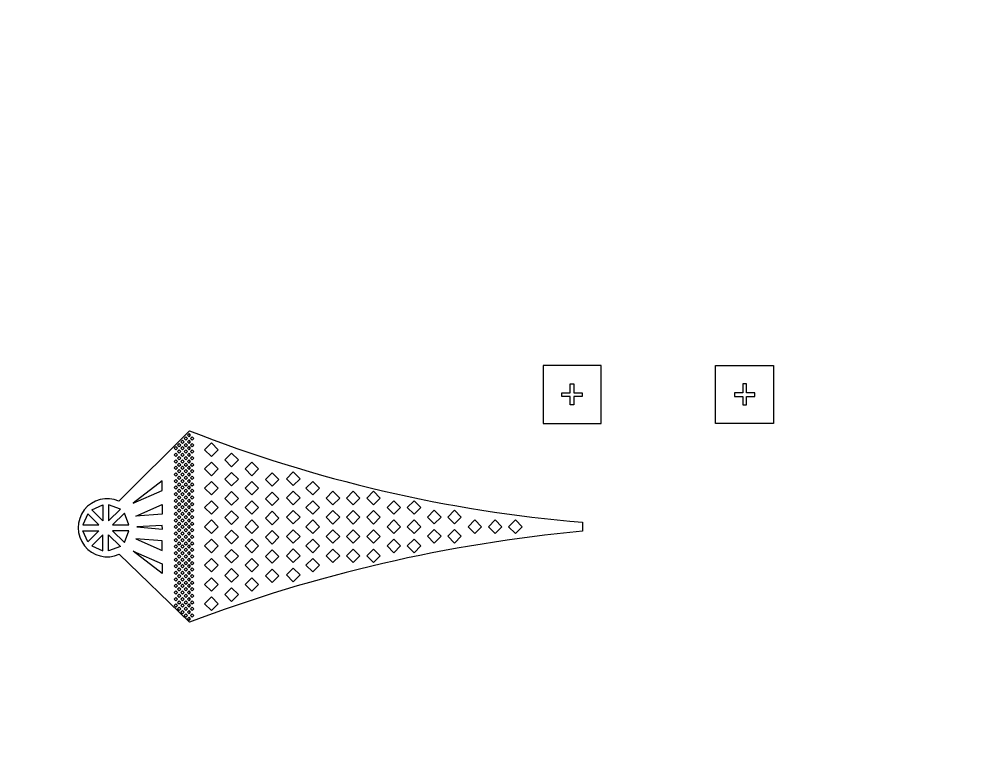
# Model space of a CAD drawing. Extents: x -351702 to -45035, y -35391 to 217623.
# Drawn here: x -256651 to -239933, y 10454 to 22954 of the extents above; entities that cross this region are included whole.
import ezdxf

# ---------------------------------------------------------------- set-up
doc = ezdxf.new("R2010")
doc.units = 13
doc.layers.add('Control', color=80, linetype='Continuous')

msp = doc.modelspace()

# ---------------------------------------------------------------- linework, layer by layer
at = {"layer": 'Control'}
for p, q in [((-254931.269, 14638.957), (-253714.767, 15855.213)), ((-253714.54, 12548.871), (-254928.192, 13722.291))]:
    msp.add_line(p, q, dxfattribs=at)
for points in [[(-247606.232, 15980.701), (-246606.232, 15980.701), (-246606.232, 16980.701), (-247606.232, 16980.701)], [(-243632.44, 15980.701), (-244632.44, 15980.701), (-244632.44, 16980.701), (-243632.44, 16980.701)], [(-253778.409, 15692.883), (-253750.125, 15721.168), (-253778.409, 15749.452), (-253806.693, 15721.168)], [(-253722.039, 15749.551), (-253693.755, 15777.835), (-253722.039, 15806.119), (-253750.323, 15777.835)], [(-253665.272, 15692.883), (-253636.988, 15721.168), (-253665.272, 15749.452), (-253693.556, 15721.168)], [(-253948.313, 15523.276), (-253920.029, 15551.561), (-253948.313, 15579.845), (-253976.597, 15551.561)], [(-253891.546, 15579.746), (-253863.262, 15608.03), (-253891.546, 15636.315), (-253919.83, 15608.03)], [(-253835.176, 15636.414), (-253806.892, 15664.698), (-253835.176, 15692.982), (-253863.46, 15664.698)], [(-253835.176, 15523.276), (-253806.892, 15551.561), (-253835.176, 15579.845), (-253863.46, 15551.561)], [(-253778.409, 15579.746), (-253750.125, 15608.03), (-253778.409, 15636.315), (-253806.693, 15608.03)], [(-253722.039, 15636.414), (-253693.755, 15664.698), (-253722.039, 15692.982), (-253750.323, 15664.698)], [(-253722.039, 15523.276), (-253693.755, 15551.561), (-253722.039, 15579.845), (-253750.323, 15551.561)], [(-253665.272, 15579.746), (-253636.988, 15608.03), (-253665.272, 15636.315), (-253693.556, 15608.03)], [(-253336.26, 15643.665), (-253452.903, 15527.021), (-253336.26, 15410.378), (-253219.616, 15527.021)], [(-253948.313, 15410.139), (-253920.029, 15438.424), (-253948.313, 15466.708), (-253976.597, 15438.424)], [(-253891.546, 15466.609), (-253863.262, 15494.893), (-253891.546, 15523.178), (-253919.83, 15494.893)], [(-253891.546, 15353.472), (-253863.262, 15381.756), (-253891.546, 15410.041), (-253919.83, 15381.756)], [(-253835.176, 15410.139), (-253806.892, 15438.424), (-253835.176, 15466.708), (-253863.46, 15438.424)], [(-253778.409, 15466.609), (-253750.125, 15494.893), (-253778.409, 15523.178), (-253806.693, 15494.893)], [(-253778.409, 15353.472), (-253750.125, 15381.756), (-253778.409, 15410.041), (-253806.693, 15381.756)], [(-253722.039, 15410.139), (-253693.755, 15438.424), (-253722.039, 15466.708), (-253750.323, 15438.424)], [(-253665.272, 15466.609), (-253636.988, 15494.893), (-253665.272, 15523.178), (-253693.556, 15494.893)], [(-253665.272, 15353.472), (-253636.988, 15381.756), (-253665.272, 15410.041), (-253693.556, 15381.756)], [(-252986.329, 15467.369), (-253102.973, 15350.725), (-252986.329, 15234.082), (-252869.686, 15350.725)], [(-253948.313, 15297.002), (-253920.029, 15325.287), (-253948.313, 15353.571), (-253976.597, 15325.287)], [(-253948.313, 15183.865), (-253920.029, 15212.149), (-253948.313, 15240.434), (-253976.597, 15212.149)], [(-253891.546, 15240.335), (-253863.262, 15268.619), (-253891.546, 15296.903), (-253919.83, 15268.619)], [(-253835.176, 15297.002), (-253806.892, 15325.287), (-253835.176, 15353.571), (-253863.46, 15325.287)], [(-253835.176, 15183.865), (-253806.892, 15212.149), (-253835.176, 15240.434), (-253863.46, 15212.149)], [(-253778.409, 15240.335), (-253750.125, 15268.619), (-253778.409, 15296.903), (-253806.693, 15268.619)], [(-253722.039, 15297.002), (-253693.755, 15325.287), (-253722.039, 15353.571), (-253750.323, 15325.287)], [(-253722.039, 15183.865), (-253693.755, 15212.149), (-253722.039, 15240.434), (-253750.323, 15212.149)], [(-253665.272, 15240.335), (-253636.988, 15268.619), (-253665.272, 15296.903), (-253693.556, 15268.619)], [(-253336.26, 15311.446), (-253452.903, 15194.802), (-253336.26, 15078.159), (-253219.616, 15194.802)], [(-252636.399, 15311.446), (-252753.043, 15194.802), (-252636.399, 15078.159), (-252519.756, 15194.802)], [(-253948.313, 15070.728), (-253920.029, 15099.012), (-253948.313, 15127.297), (-253976.597, 15099.012)], [(-253891.546, 15127.198), (-253863.262, 15155.482), (-253891.546, 15183.766), (-253919.83, 15155.482)], [(-253891.546, 15014.061), (-253863.262, 15042.345), (-253891.546, 15070.629), (-253919.83, 15042.345)], [(-253835.176, 15070.728), (-253806.892, 15099.012), (-253835.176, 15127.297), (-253863.46, 15099.012)], [(-253778.409, 15127.198), (-253750.125, 15155.482), (-253778.409, 15183.766), (-253806.693, 15155.482)], [(-253778.409, 15014.061), (-253750.125, 15042.345), (-253778.409, 15070.629), (-253806.693, 15042.345)], [(-253722.039, 15070.728), (-253693.755, 15099.012), (-253722.039, 15127.297), (-253750.323, 15099.012)], [(-253665.272, 15127.198), (-253636.988, 15155.482), (-253665.272, 15183.766), (-253693.556, 15155.482)], [(-253665.272, 15014.061), (-253636.988, 15042.345), (-253665.272, 15070.629), (-253693.556, 15042.345)], [(-252986.329, 15135.15), (-253102.973, 15018.506), (-252986.329, 14901.863), (-252869.686, 15018.506)], [(-252286.469, 15129.125), (-252403.112, 15012.481), (-252286.469, 14895.838), (-252169.825, 15012.481)], [(-251921.351, 15142.759), (-252037.995, 15026.116), (-251921.351, 14909.472), (-251804.708, 15026.116)], [(-254686.526, 14604.981), (-254185.183, 14823.139), (-254185.323, 14987.529)], [(-253948.313, 14957.591), (-253920.029, 14985.875), (-253948.313, 15014.16), (-253976.597, 14985.875)], [(-253948.313, 14844.454), (-253920.029, 14872.738), (-253948.313, 14901.022), (-253976.597, 14872.738)], [(-253891.546, 14900.924), (-253863.262, 14929.208), (-253891.546, 14957.492), (-253919.83, 14929.208)], [(-253835.176, 14957.591), (-253806.892, 14985.875), (-253835.176, 15014.16), (-253863.46, 14985.875)], [(-253835.176, 14844.454), (-253806.892, 14872.738), (-253835.176, 14901.022), (-253863.46, 14872.738)], [(-253778.409, 14900.924), (-253750.125, 14929.208), (-253778.409, 14957.492), (-253806.693, 14929.208)], [(-253722.039, 14957.591), (-253693.755, 14985.875), (-253722.039, 15014.16), (-253750.323, 14985.875)], [(-253722.039, 14844.454), (-253693.755, 14872.738), (-253722.039, 14901.022), (-253750.323, 14872.738)], [(-253665.272, 14900.924), (-253636.988, 14929.208), (-253665.272, 14957.492), (-253693.556, 14929.208)], [(-253336.26, 14979.227), (-253452.903, 14862.583), (-253336.26, 14745.94), (-253219.616, 14862.583)], [(-252636.399, 14979.227), (-252753.043, 14862.583), (-252636.399, 14745.94), (-252519.756, 14862.583)], [(-251586.608, 14979.227), (-251703.252, 14862.583), (-251586.608, 14745.94), (-251469.965, 14862.583)], [(-253948.313, 14731.317), (-253920.029, 14759.601), (-253948.313, 14787.885), (-253976.597, 14759.601)], [(-253891.546, 14787.787), (-253863.262, 14816.071), (-253891.546, 14844.355), (-253919.83, 14816.071)], [(-253891.546, 14674.649), (-253863.262, 14702.934), (-253891.546, 14731.218), (-253919.83, 14702.934)], [(-253835.176, 14731.317), (-253806.892, 14759.601), (-253835.176, 14787.885), (-253863.46, 14759.601)], [(-253778.409, 14787.787), (-253750.125, 14816.071), (-253778.409, 14844.355), (-253806.693, 14816.071)], [(-253778.409, 14674.649), (-253750.125, 14702.934), (-253778.409, 14731.218), (-253806.693, 14702.934)], [(-253722.039, 14731.317), (-253693.755, 14759.601), (-253722.039, 14787.885), (-253750.323, 14759.601)], [(-253665.272, 14787.787), (-253636.988, 14816.071), (-253665.272, 14844.355), (-253693.556, 14816.071)], [(-253665.272, 14674.649), (-253636.988, 14702.934), (-253665.272, 14731.218), (-253693.556, 14702.934)], [(-252986.329, 14802.931), (-253102.973, 14686.287), (-252986.329, 14569.644), (-252869.686, 14686.287)], [(-252286.469, 14796.906), (-252403.112, 14680.262), (-252286.469, 14563.619), (-252169.825, 14680.262)], [(-251921.351, 14810.54), (-252037.995, 14693.897), (-251921.351, 14577.253), (-251804.708, 14693.897)], [(-251236.678, 14809.126), (-251353.321, 14692.482), (-251236.678, 14575.839), (-251120.034, 14692.482)], [(-250886.747, 14809.126), (-251003.391, 14692.482), (-250886.747, 14575.839), (-250770.104, 14692.482)], [(-250536.817, 14809.126), (-250653.46, 14692.482), (-250536.817, 14575.839), (-250420.174, 14692.482)], [(-255209.064, 14297.819), (-255402.114, 14490.869), (-255209.064, 14575.019)], [(-255110.064, 14575.019), (-255110.064, 14297.819), (-254907.114, 14500.769)], [(-254640.11, 14379.177), (-254186.165, 14581.032), (-254186.305, 14416.643)], [(-253948.313, 14618.18), (-253920.029, 14646.464), (-253948.313, 14674.748), (-253976.597, 14646.464)], [(-253948.313, 14505.043), (-253920.029, 14533.327), (-253948.313, 14561.611), (-253976.597, 14533.327)], [(-253891.546, 14561.512), (-253863.262, 14589.797), (-253891.546, 14618.081), (-253919.83, 14589.797)], [(-253835.176, 14618.18), (-253806.892, 14646.464), (-253835.176, 14674.748), (-253863.46, 14646.464)], [(-253835.176, 14505.043), (-253806.892, 14533.327), (-253835.176, 14561.611), (-253863.46, 14533.327)], [(-253778.409, 14561.512), (-253750.125, 14589.797), (-253778.409, 14618.081), (-253806.693, 14589.797)], [(-253722.039, 14618.18), (-253693.755, 14646.464), (-253722.039, 14674.748), (-253750.323, 14646.464)], [(-253722.039, 14505.043), (-253693.755, 14533.327), (-253722.039, 14561.611), (-253750.323, 14533.327)], [(-253665.272, 14561.512), (-253636.988, 14589.797), (-253665.272, 14618.081), (-253693.556, 14589.797)], [(-253336.26, 14647.008), (-253452.903, 14530.365), (-253336.26, 14413.721), (-253219.616, 14530.365)], [(-252636.399, 14647.008), (-252753.043, 14530.365), (-252636.399, 14413.721), (-252519.756, 14530.365)], [(-251586.608, 14647.008), (-251703.252, 14530.365), (-251586.608, 14413.721), (-251469.965, 14530.365)], [(-250186.887, 14647.008), (-250303.53, 14530.365), (-250186.887, 14413.721), (-250070.243, 14530.365)], [(-249836.956, 14647.008), (-249953.6, 14530.365), (-249836.956, 14413.721), (-249720.313, 14530.365)], [(-255555.564, 14228.519), (-255278.364, 14228.519), (-255471.414, 14421.569)], [(-255040.764, 14228.519), (-254763.564, 14228.519), (-254837.814, 14431.469)], [(-253948.313, 14391.906), (-253920.029, 14420.19), (-253948.313, 14448.474), (-253976.597, 14420.19)], [(-253891.546, 14448.375), (-253863.262, 14476.66), (-253891.546, 14504.944), (-253919.83, 14476.66)], [(-253891.546, 14335.238), (-253863.262, 14363.522), (-253891.546, 14391.807), (-253919.83, 14363.522)], [(-253835.176, 14391.906), (-253806.892, 14420.19), (-253835.176, 14448.474), (-253863.46, 14420.19)], [(-253778.409, 14448.375), (-253750.125, 14476.66), (-253778.409, 14504.944), (-253806.693, 14476.66)], [(-253778.409, 14335.238), (-253750.125, 14363.522), (-253778.409, 14391.807), (-253806.693, 14363.522)], [(-253722.039, 14391.906), (-253693.755, 14420.19), (-253722.039, 14448.474), (-253750.323, 14420.19)], [(-253665.272, 14448.375), (-253636.988, 14476.66), (-253665.272, 14504.944), (-253693.556, 14476.66)], [(-253665.272, 14335.238), (-253636.988, 14363.522), (-253665.272, 14391.807), (-253693.556, 14363.522)], [(-252986.329, 14470.712), (-253102.973, 14354.068), (-252986.329, 14237.425), (-252869.686, 14354.068)], [(-252286.469, 14464.687), (-252403.112, 14348.043), (-252286.469, 14231.4), (-252169.825, 14348.043)], [(-251921.351, 14478.321), (-252037.995, 14361.678), (-251921.351, 14245.034), (-251804.708, 14361.678)], [(-251236.678, 14476.907), (-251353.321, 14360.263), (-251236.678, 14243.62), (-251120.034, 14360.263)], [(-250886.747, 14476.907), (-251003.391, 14360.263), (-250886.747, 14243.62), (-250770.104, 14360.263)], [(-250536.817, 14476.907), (-250653.46, 14360.263), (-250536.817, 14243.62), (-250420.174, 14360.263)], [(-249487.026, 14481.32), (-249603.669, 14364.677), (-249487.026, 14248.034), (-249370.382, 14364.677)], [(-249137.096, 14481.32), (-249253.739, 14364.677), (-249137.096, 14248.034), (-249020.452, 14364.677)], [(-254624.413, 14197.617), (-254182.698, 14157.433), (-254182.837, 14217.663)], [(-253948.313, 14278.768), (-253920.029, 14307.053), (-253948.313, 14335.337), (-253976.597, 14307.053)], [(-253948.313, 14165.631), (-253920.029, 14193.916), (-253948.313, 14222.2), (-253976.597, 14193.916)], [(-253891.546, 14222.101), (-253863.262, 14250.385), (-253891.546, 14278.67), (-253919.83, 14250.385)], [(-253835.176, 14278.768), (-253806.892, 14307.053), (-253835.176, 14335.337), (-253863.46, 14307.053)], [(-253835.176, 14165.631), (-253806.892, 14193.916), (-253835.176, 14222.2), (-253863.46, 14193.916)], [(-253778.409, 14222.101), (-253750.125, 14250.385), (-253778.409, 14278.67), (-253806.693, 14250.385)], [(-253722.039, 14278.768), (-253693.755, 14307.053), (-253722.039, 14335.337), (-253750.323, 14307.053)], [(-253722.039, 14165.631), (-253693.755, 14193.916), (-253722.039, 14222.2), (-253750.323, 14193.916)], [(-253665.272, 14222.101), (-253636.988, 14250.385), (-253665.272, 14278.67), (-253693.556, 14250.385)], [(-253336.26, 14314.789), (-253452.903, 14198.146), (-253336.26, 14081.502), (-253219.616, 14198.146)], [(-252636.399, 14314.789), (-252753.043, 14198.146), (-252636.399, 14081.502), (-252519.756, 14198.146)], [(-251586.608, 14314.789), (-251703.252, 14198.146), (-251586.608, 14081.502), (-251469.965, 14198.146)], [(-250186.887, 14314.789), (-250303.53, 14198.146), (-250186.887, 14081.502), (-250070.243, 14198.146)], [(-249836.956, 14314.789), (-249953.6, 14198.146), (-249836.956, 14081.502), (-249720.313, 14198.146)], [(-248787.165, 14314.789), (-248903.809, 14198.146), (-248787.165, 14081.502), (-248670.522, 14198.146)], [(-248437.235, 14314.789), (-248553.878, 14198.146), (-248437.235, 14081.502), (-248320.591, 14198.146)], [(-248087.305, 14314.789), (-248203.948, 14198.146), (-248087.305, 14081.502), (-247970.661, 14198.146)], [(-255555.564, 14129.519), (-255278.364, 14129.519), (-255471.414, 13936.469)], [(-255402.114, 13867.169), (-255209.064, 13783.019), (-255209.064, 14060.219)], [(-255110.064, 13783.019), (-255110.064, 14060.219), (-254907.114, 13857.269)], [(-255040.764, 14129.519), (-254837.814, 13926.569), (-254763.564, 14129.519)], [(-253948.313, 14052.494), (-253920.029, 14080.779), (-253948.313, 14109.063), (-253976.597, 14080.779)], [(-253891.546, 14108.964), (-253863.262, 14137.248), (-253891.546, 14165.533), (-253919.83, 14137.248)], [(-253891.546, 13995.827), (-253863.262, 14024.111), (-253891.546, 14052.396), (-253919.83, 14024.111)], [(-253835.176, 14052.494), (-253806.892, 14080.779), (-253835.176, 14109.063), (-253863.46, 14080.779)], [(-253778.409, 14108.964), (-253750.125, 14137.248), (-253778.409, 14165.533), (-253806.693, 14137.248)], [(-253778.409, 13995.827), (-253750.125, 14024.111), (-253778.409, 14052.396), (-253806.693, 14024.111)], [(-253722.039, 14052.494), (-253693.755, 14080.779), (-253722.039, 14109.063), (-253750.323, 14080.779)], [(-253665.272, 14108.964), (-253636.988, 14137.248), (-253665.272, 14165.533), (-253693.556, 14137.248)], [(-253665.272, 13995.827), (-253636.988, 14024.111), (-253665.272, 14052.396), (-253693.556, 14024.111)], [(-252986.329, 14138.493), (-253102.973, 14021.849), (-252986.329, 13905.206), (-252869.686, 14021.849)], [(-252286.469, 14132.468), (-252403.112, 14015.824), (-252286.469, 13899.181), (-252169.825, 14015.824)], [(-251921.351, 14146.102), (-252037.995, 14029.459), (-251921.351, 13912.815), (-251804.708, 14029.459)], [(-251236.678, 14144.688), (-251353.321, 14028.044), (-251236.678, 13911.401), (-251120.034, 14028.044)], [(-250886.747, 14144.688), (-251003.391, 14028.044), (-250886.747, 13911.401), (-250770.104, 14028.044)], [(-250536.817, 14144.688), (-250653.46, 14028.044), (-250536.817, 13911.401), (-250420.174, 14028.044)], [(-249487.026, 14149.102), (-249603.669, 14032.458), (-249487.026, 13915.815), (-249370.382, 14032.458)], [(-249137.096, 14149.102), (-249253.739, 14032.458), (-249137.096, 13915.815), (-249020.452, 14032.458)], [(-254640.11, 13991.503), (-254186.165, 13789.648), (-254186.305, 13954.038)], [(-253948.313, 13939.357), (-253920.029, 13967.642), (-253948.313, 13995.926), (-253976.597, 13967.642)], [(-253948.313, 13826.22), (-253920.029, 13854.504), (-253948.313, 13882.789), (-253976.597, 13854.504)], [(-253891.546, 13882.69), (-253863.262, 13910.974), (-253891.546, 13939.258), (-253919.83, 13910.974)], [(-253835.176, 13939.357), (-253806.892, 13967.642), (-253835.176, 13995.926), (-253863.46, 13967.642)], [(-253835.176, 13826.22), (-253806.892, 13854.504), (-253835.176, 13882.789), (-253863.46, 13854.504)], [(-253778.409, 13882.69), (-253750.125, 13910.974), (-253778.409, 13939.258), (-253806.693, 13910.974)], [(-253722.039, 13939.357), (-253693.755, 13967.642), (-253722.039, 13995.926), (-253750.323, 13967.642)], [(-253722.039, 13826.22), (-253693.755, 13854.504), (-253722.039, 13882.789), (-253750.323, 13854.504)], [(-253665.272, 13882.69), (-253636.988, 13910.974), (-253665.272, 13939.258), (-253693.556, 13910.974)], [(-253336.26, 13982.57), (-253452.903, 13865.927), (-253336.26, 13749.283), (-253219.616, 13865.927)], [(-252636.399, 13982.57), (-252753.043, 13865.927), (-252636.399, 13749.283), (-252519.756, 13865.927)], [(-251586.608, 13982.57), (-251703.252, 13865.927), (-251586.608, 13749.283), (-251469.965, 13865.927)], [(-250186.887, 13982.57), (-250303.53, 13865.927), (-250186.887, 13749.283), (-250070.243, 13865.927)], [(-249836.956, 13982.57), (-249953.6, 13865.927), (-249836.956, 13749.283), (-249720.313, 13865.927)], [(-254686.526, 13774.548), (-254185.183, 13556.39), (-254185.323, 13392)], [(-253948.313, 13713.083), (-253920.029, 13741.367), (-253948.313, 13769.652), (-253976.597, 13741.367)], [(-253891.546, 13769.553), (-253863.262, 13797.837), (-253891.546, 13826.121), (-253919.83, 13797.837)], [(-253891.546, 13656.416), (-253863.262, 13684.7), (-253891.546, 13712.984), (-253919.83, 13684.7)], [(-253835.176, 13713.083), (-253806.892, 13741.367), (-253835.176, 13769.652), (-253863.46, 13741.367)], [(-253778.409, 13769.553), (-253750.125, 13797.837), (-253778.409, 13826.121), (-253806.693, 13797.837)], [(-253778.409, 13656.416), (-253750.125, 13684.7), (-253778.409, 13712.984), (-253806.693, 13684.7)], [(-253722.039, 13713.083), (-253693.755, 13741.367), (-253722.039, 13769.652), (-253750.323, 13741.367)], [(-253665.272, 13769.553), (-253636.988, 13797.837), (-253665.272, 13826.121), (-253693.556, 13797.837)], [(-253665.272, 13656.416), (-253636.988, 13684.7), (-253665.272, 13712.984), (-253693.556, 13684.7)], [(-252986.329, 13806.274), (-253102.973, 13689.631), (-252986.329, 13572.987), (-252869.686, 13689.631)], [(-252286.469, 13800.249), (-252403.112, 13683.606), (-252286.469, 13566.962), (-252169.825, 13683.606)], [(-251921.351, 13813.883), (-252037.995, 13697.24), (-251921.351, 13580.597), (-251804.708, 13697.24)], [(-251236.678, 13812.469), (-251353.321, 13695.825), (-251236.678, 13579.182), (-251120.034, 13695.825)], [(-250886.747, 13812.469), (-251003.391, 13695.825), (-250886.747, 13579.182), (-250770.104, 13695.825)], [(-250536.817, 13812.469), (-250653.46, 13695.825), (-250536.817, 13579.182), (-250420.174, 13695.825)], [(-253948.313, 13599.946), (-253920.029, 13628.23), (-253948.313, 13656.515), (-253976.597, 13628.23)], [(-253948.313, 13486.809), (-253920.029, 13515.093), (-253948.313, 13543.377), (-253976.597, 13515.093)], [(-253891.546, 13543.279), (-253863.262, 13571.563), (-253891.546, 13599.847), (-253919.83, 13571.563)], [(-253835.176, 13599.946), (-253806.892, 13628.23), (-253835.176, 13656.515), (-253863.46, 13628.23)], [(-253835.176, 13486.809), (-253806.892, 13515.093), (-253835.176, 13543.377), (-253863.46, 13515.093)], [(-253778.409, 13543.279), (-253750.125, 13571.563), (-253778.409, 13599.847), (-253806.693, 13571.563)], [(-253722.039, 13599.946), (-253693.755, 13628.23), (-253722.039, 13656.515), (-253750.323, 13628.23)], [(-253722.039, 13486.809), (-253693.755, 13515.093), (-253722.039, 13543.377), (-253750.323, 13515.093)], [(-253665.272, 13543.279), (-253636.988, 13571.563), (-253665.272, 13599.847), (-253693.556, 13571.563)], [(-253336.26, 13650.351), (-253452.903, 13533.708), (-253336.26, 13417.064), (-253219.616, 13533.708)], [(-252636.399, 13650.351), (-252753.043, 13533.708), (-252636.399, 13417.064), (-252519.756, 13533.708)], [(-251586.608, 13650.351), (-251703.252, 13533.708), (-251586.608, 13417.064), (-251469.965, 13533.708)], [(-253948.313, 13373.672), (-253920.029, 13401.956), (-253948.313, 13430.24), (-253976.597, 13401.956)], [(-253891.546, 13430.142), (-253863.262, 13458.426), (-253891.546, 13486.71), (-253919.83, 13458.426)], [(-253835.176, 13373.672), (-253806.892, 13401.956), (-253835.176, 13430.24), (-253863.46, 13401.956)], [(-253778.409, 13430.142), (-253750.125, 13458.426), (-253778.409, 13486.71), (-253806.693, 13458.426)], [(-253722.039, 13373.672), (-253693.755, 13401.956), (-253722.039, 13430.24), (-253750.323, 13401.956)], [(-253665.272, 13430.142), (-253636.988, 13458.426), (-253665.272, 13486.71), (-253693.556, 13458.426)], [(-252986.329, 13474.055), (-253102.973, 13357.412), (-252986.329, 13240.768), (-252869.686, 13357.412)], [(-252286.469, 13468.03), (-252403.112, 13351.387), (-252286.469, 13234.743), (-252169.825, 13351.387)], [(-251921.351, 13481.665), (-252037.995, 13365.021), (-251921.351, 13248.378), (-251804.708, 13365.021)], [(-253948.313, 13260.535), (-253920.029, 13288.819), (-253948.313, 13317.103), (-253976.597, 13288.819)], [(-253891.546, 13317.004), (-253863.262, 13345.289), (-253891.546, 13373.573), (-253919.83, 13345.289)], [(-253891.546, 13203.867), (-253863.262, 13232.152), (-253891.546, 13260.436), (-253919.83, 13232.152)], [(-253835.176, 13260.535), (-253806.892, 13288.819), (-253835.176, 13317.103), (-253863.46, 13288.819)], [(-253778.409, 13317.004), (-253750.125, 13345.289), (-253778.409, 13373.573), (-253806.693, 13345.289)], [(-253778.409, 13203.867), (-253750.125, 13232.152), (-253778.409, 13260.436), (-253806.693, 13232.152)], [(-253722.039, 13260.535), (-253693.755, 13288.819), (-253722.039, 13317.103), (-253750.323, 13288.819)], [(-253665.272, 13317.004), (-253636.988, 13345.289), (-253665.272, 13373.573), (-253693.556, 13345.289)], [(-253665.272, 13203.867), (-253636.988, 13232.152), (-253665.272, 13260.436), (-253693.556, 13232.152)], [(-253336.26, 13318.132), (-253452.903, 13201.489), (-253336.26, 13084.845), (-253219.616, 13201.489)], [(-252636.399, 13318.132), (-252753.043, 13201.489), (-252636.399, 13084.845), (-252519.756, 13201.489)], [(-253948.313, 13147.398), (-253920.029, 13175.682), (-253948.313, 13203.966), (-253976.597, 13175.682)], [(-253948.313, 13034.261), (-253920.029, 13062.545), (-253948.313, 13090.829), (-253976.597, 13062.545)], [(-253891.546, 13090.73), (-253863.262, 13119.015), (-253891.546, 13147.299), (-253919.83, 13119.015)], [(-253835.176, 13147.398), (-253806.892, 13175.682), (-253835.176, 13203.966), (-253863.46, 13175.682)], [(-253835.176, 13034.261), (-253806.892, 13062.545), (-253835.176, 13090.829), (-253863.46, 13062.545)], [(-253778.409, 13090.73), (-253750.125, 13119.015), (-253778.409, 13147.299), (-253806.693, 13119.015)], [(-253722.039, 13147.398), (-253693.755, 13175.682), (-253722.039, 13203.966), (-253750.323, 13175.682)], [(-253722.039, 13034.261), (-253693.755, 13062.545), (-253722.039, 13090.829), (-253750.323, 13062.545)], [(-253665.272, 13090.73), (-253636.988, 13119.015), (-253665.272, 13147.299), (-253693.556, 13119.015)], [(-252986.329, 13141.836), (-253102.973, 13025.193), (-252986.329, 12908.549), (-252869.686, 13025.193)], [(-253948.313, 12921.123), (-253920.029, 12949.408), (-253948.313, 12977.692), (-253976.597, 12949.408)], [(-253891.546, 12977.593), (-253863.262, 13005.877), (-253891.546, 13034.162), (-253919.83, 13005.877)], [(-253891.546, 12864.456), (-253863.262, 12892.74), (-253891.546, 12921.025), (-253919.83, 12892.74)], [(-253835.176, 12921.123), (-253806.892, 12949.408), (-253835.176, 12977.692), (-253863.46, 12949.408)], [(-253778.409, 12977.593), (-253750.125, 13005.877), (-253778.409, 13034.162), (-253806.693, 13005.877)], [(-253778.409, 12864.456), (-253750.125, 12892.74), (-253778.409, 12921.025), (-253806.693, 12892.74)], [(-253722.039, 12921.123), (-253693.755, 12949.408), (-253722.039, 12977.692), (-253750.323, 12949.408)], [(-253665.272, 12977.593), (-253636.988, 13005.877), (-253665.272, 13034.162), (-253693.556, 13005.877)], [(-253665.272, 12864.456), (-253636.988, 12892.74), (-253665.272, 12921.025), (-253693.556, 12892.74)], [(-253336.26, 12985.913), (-253452.903, 12869.27), (-253336.26, 12752.627), (-253219.616, 12869.27)], [(-253948.313, 12807.986), (-253920.029, 12836.271), (-253948.313, 12864.555), (-253976.597, 12836.271)], [(-253891.546, 12751.319), (-253863.262, 12779.603), (-253891.546, 12807.888), (-253919.83, 12779.603)], [(-253835.176, 12807.986), (-253806.892, 12836.271), (-253835.176, 12864.555), (-253863.46, 12836.271)], [(-253835.176, 12694.849), (-253806.892, 12723.134), (-253835.176, 12751.418), (-253863.46, 12723.134)], [(-253778.409, 12751.319), (-253750.125, 12779.603), (-253778.409, 12807.888), (-253806.693, 12779.603)], [(-253722.039, 12807.986), (-253693.755, 12836.271), (-253722.039, 12864.555), (-253750.323, 12836.271)], [(-253722.039, 12694.849), (-253693.755, 12723.134), (-253722.039, 12751.418), (-253750.323, 12723.134)], [(-253665.272, 12751.319), (-253636.988, 12779.603), (-253665.272, 12807.888), (-253693.556, 12779.603)], [(-253778.409, 12638.182), (-253750.125, 12666.466), (-253778.409, 12694.75), (-253806.693, 12666.466)], [(-253722.039, 12581.712), (-253693.755, 12609.996), (-253722.039, 12638.281), (-253750.323, 12609.996)], [(-253665.272, 12638.182), (-253636.988, 12666.466), (-253665.272, 12694.75), (-253693.556, 12666.466)]]:
    msp.add_lwpolyline(points, close=True, dxfattribs=at)
for points in [[(-246936.232, 16446.7), (-247079.25, 16446.7), (-247079.25, 16298.7), (-247143.25, 16298.7), (-247143.25, 16446.7), (-247286.232, 16446.7), (-247286.232, 16510.7), (-247143.25, 16510.7), (-247143.25, 16663.7), (-247079.25, 16663.7), (-247079.25, 16510.7), (-246936.232, 16510.7), (-246936.232, 16446.7)], [(-244302.44, 16446.7), (-244159.423, 16446.7), (-244159.423, 16298.7), (-244095.423, 16298.7), (-244095.423, 16446.7), (-243952.44, 16446.7), (-243952.44, 16510.7), (-244095.423, 16510.7), (-244095.423, 16663.7), (-244159.423, 16663.7), (-244159.423, 16510.7), (-244302.44, 16510.7), (-244302.44, 16446.7)]]:
    msp.add_lwpolyline(points, dxfattribs=at)
msp.add_lwpolyline([(-253714.767, 15855.213, 0.072531361), (-246929.94, 14273.657), (-246929.94, 14118.564, 0.067664056), (-253714.54, 12548.871)], format="xyb", dxfattribs=at)
msp.add_circle((-245160.989, 22954.159), 50000, dxfattribs=at)
msp.add_arc((-255133.95, 14179.938), 501.775, 66.1760325, 294.208673, dxfattribs=at)

doc.saveas('drawing.dxf')
